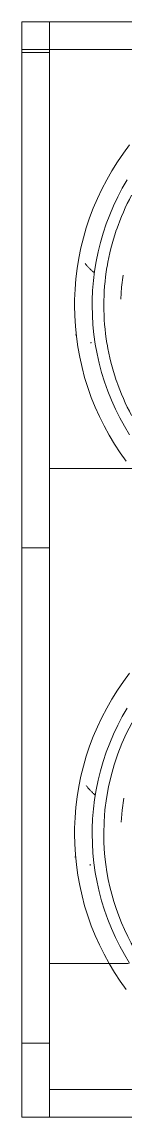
# Model space of a CAD drawing. Header units: millimetres. Extents: x -9358 to 257996, y -67499 to 9117.
# Drawn here: x 32780 to 32967, y -14528 to -12538 of the extents above; entities that cross this region are included whole.
import ezdxf

# ---------------------------------------------------------------- set-up
doc = ezdxf.new("R2010")
doc.units = ezdxf.units.MM
doc.header["$LTSCALE"] = 1000
doc.layers.add('A-WAL-LOW-20', color=8, linetype='Continuous', lineweight=18)
doc.layers.add('A-WAL-PAT-1', color=8, linetype='Continuous', lineweight=9)

# ---------------------------------------------------------------- blocks, each defined once
blk = doc.blocks.new('Walls 195 - Walls 13-1778616-01-Ground Floor Furniture Plan')
at = {"layer": 'A-WAL-PAT-1'}
h = blk.add_hatch(dxfattribs=at)
h.set_pattern_fill('FP_137', color=256, style=0, pattern_type=2)
h.set_pattern_definition([(270, (50550, -32300), (900, 6e-14), [700, -700]), (270, (51000, -31600), (1800, 1e-13), [700, -700]), (180, (51000, -31600), (-9e-14, -700), [])])
h.paths.add_polyline_path([(48380, -30961.8), (48380, -31230), (50270, -31230), (50270, -30230), (48380, -30230), (48380, -30952.3)], flags=0)
h.paths.add_polyline_path([(48400, -30750), (48406.1, -30676.8), (48425.8, -30601.7), (48453.6, -30538.2), (48493.8, -30476.7), (48543.6, -30422.6), (48606.2, -30375), (48666.2, -30342.5), (48740.7, -30317.8), (48809.9, -30306.5), (48881.7, -30306.5), (48954.2, -30318.6), (49023.8, -30342.5), (49088.4, -30377.5), (49146.4, -30422.6), (49196.8, -30477.7), (49236.4, -30538.2), (49265.9, -30605.5), (49284.2, -30680), (49290, -30750), (49283.9, -30823.2), (49264.2, -30898.3), (49233.9, -30965.6), (49196.2, -31023.3), (49145.1, -31078.4), (49086, -31123.8), (49023.8, -31157.5), (48949.3, -31182.2), (48880.1, -31193.5), (48808.3, -31193.5), (48735.8, -31181.4), (48666.2, -31157.5), (48601.6, -31122.5), (48543.6, -31077.4), (48493.8, -31023.3), (48451.8, -30957.7), (48424.1, -30894.5), (48405.8, -30820), (48400.5, -30756.1)], flags=0)
h.paths.add_polyline_path([(49360, -30750), (49366.1, -30676.8), (49385.8, -30601.7), (49415.9, -30534.7), (49453.8, -30476.7), (49503.6, -30422.6), (49561.6, -30377.5), (49626.2, -30342.5), (49700.7, -30317.8), (49769.9, -30306.5), (49841.7, -30306.5), (49914.2, -30318.6), (49983.8, -30342.5), (50052.5, -30380.7), (50106.4, -30422.6), (50157.4, -30478.5), (50196.4, -30538.2), (50225.9, -30605.5), (50244.2, -30680), (50250, -30750), (50243.9, -30823.2), (50224.2, -30898.3), (50193.9, -30965.6), (50156.2, -31023.3), (50106.4, -31077.4), (50048.4, -31122.5), (49983.8, -31157.5), (49909.3, -31182.2), (49840.1, -31193.5), (49768.3, -31193.5), (49695.8, -31181.4), (49626.2, -31157.5), (49561.6, -31122.5), (49503.6, -31077.4), (49452.6, -31021.5), (49413.6, -30961.8), (49383.1, -30890.5), (49365.8, -30820), (49362, -30774)], flags=0)
at = {"layer": 'A-WAL-LOW-20'}
for p, q in [((50270, -30230), (48380, -30230)), ((48380, -30230), (48380, -31230)), ((50270, -31230), (50270, -30230))]:
    blk.add_line(p, q, dxfattribs=at)
blk = doc.blocks.new('Walls 197 - Walls 6-1778639-01-Ground Floor Furniture Plan')
at = {"layer": 'A-WAL-PAT-1'}
h = blk.add_hatch(dxfattribs=at)
h.set_pattern_fill('FP_138', color=256, style=0, pattern_type=2)
h.set_pattern_definition([(270, (49820, -31160.4), (900, 6e-14), [700, -700]), (270, (50270, -30460.4), (1800, 1e-13), [700, -700]), (180, (50270, -30460.4), (-9e-14, -700), [])])
h.paths.add_polyline_path([(50270, -31230), (50320, -31230), (50320, -30180), (50270, -30180), (50270, -30965.6)], flags=0)
at = {"layer": 'A-WAL-LOW-20'}
for p, q in [((50270, -31230), (50270, -30180)), ((50270, -30180), (50320, -30180)), ((50320, -30180), (50320, -31230))]:
    blk.add_line(p, q, dxfattribs=at)
blk = doc.blocks.new('Walls 199 - Walls 6-1778673-01-Ground Floor Furniture Plan')
at = {"layer": 'A-WAL-PAT-1'}
h = blk.add_hatch(dxfattribs=at)
h.set_pattern_fill('FP_140', color=256, style=0, pattern_type=2)
h.set_pattern_definition([(270, (47930, -31160.4), (900, 6e-14), [700, -700]), (270, (48380, -30460.4), (1800, 1e-13), [700, -700]), (180, (48380, -30460.4), (-9e-14, -700), [])])
h.paths.add_polyline_path([(48330, -30230), (48330, -31230), (48380, -31230), (48380, -30230)], flags=0)
at = {"layer": 'A-WAL-LOW-20'}
for p, q in [((48330, -31230), (48330, -30230)), ((48330, -30230), (48380, -30230)), ((48380, -30230), (48380, -31230))]:
    blk.add_line(p, q, dxfattribs=at)
blk = doc.blocks.new('Walls 198 - Walls 6-2351735-01-Ground Floor Furniture Plan')
at = {"layer": 'A-WAL-PAT-1'}
h = blk.add_hatch(dxfattribs=at)
h.set_pattern_fill('FP_109', color=256, style=0, pattern_type=2)
h.set_pattern_definition([(270, (48605.4, -30930), (900, 6e-14), [700, -700]), (270, (49055.4, -30230), (1800, 1e-13), [700, -700]), (180, (49055.4, -30230), (-9e-14, -700), [])])
h.paths.add_polyline_path([(48330, -30180), (48330, -30230), (50320, -30230), (50320, -30180), (48623.9, -30180)], flags=0)
at = {"layer": 'A-WAL-LOW-20'}
for p, q in [((48330, -30180), (50320, -30180)), ((48330, -30230), (48330, -30180)), ((50320, -30180), (50320, -30230)), ((50320, -30230), (48330, -30230))]:
    blk.add_line(p, q, dxfattribs=at)
blk = doc.blocks.new('FP_270-01-Ground Floor Furniture Plan')
at = {"layer": 'A-WAL-PAT-1'}
for p, q in [((49907.4, 687.1), (49885.7, 690.1)), ((49929.2, 685.3), (49907.4, 687.1))]:
    blk.add_line(p, q, dxfattribs=at)
blk = doc.blocks.new('FP_271-01-Ground Floor Furniture Plan')
at = {"layer": 'A-WAL-LOW-20', "flags": 128}
blk.add_lwpolyline([(49950, 600.5), (49969, 600.8), (49987.9, 602), (50006.8, 603.9), (50025.6, 606.5), (50044.3, 609.9), (50062.8, 614.1), (50081.1, 618.9), (50099.3, 624.5), (50117.2, 630.9), (50134.8, 637.9), (50152.1, 645.7), (50169.1, 654.1), (50185.8, 663.2), (50202.1, 672.9), (50217.9, 683.3), (50233.4, 694.4)], dxfattribs=at)
at = {"layer": 'A-WAL-PAT-1'}
blk.add_line((49991.9, 601.2), (49992.7, 601.2), dxfattribs=at)
blk = doc.blocks.new('FP_272-01-Ground Floor Furniture Plan')
at = {"layer": 'A-WAL-LOW-20', "flags": 128}
blk.add_lwpolyline([(49658.4, 700.6), (49673.7, 689.2), (49689.3, 678.5), (49705.4, 668.4), (49721.8, 658.9), (49738.6, 650.1), (49755.8, 642), (49773.3, 634.6), (49791, 627.9), (49809, 621.9), (49827.3, 616.6), (49845.7, 612.1), (49864.3, 608.3), (49883, 605.2), (49901.9, 602.9), (49920.8, 601.4), (49939.8, 600.6), (49950, 600.5)], dxfattribs=at)
at = {"layer": 'A-WAL-PAT-1'}
for p, q in [((49878, 635.9), (49879, 637)), ((49879, 637), (49880, 638.1)), ((49862.6, 621.7), (49863.6, 622.4)), ((49863.6, 622.4), (49864.5, 623.2)), ((49864.5, 623.2), (49865.5, 623.9)), ((49865.5, 623.9), (49866.4, 624.7)), ((49866.4, 624.7), (49867.4, 625.5)), ((49867.4, 625.5), (49868.4, 626.4)), ((49868.4, 626.4), (49869.3, 627.2)), ((49869.3, 627.2), (49870.3, 628.1)), ((49870.3, 628.1), (49871.3, 629)), ((49871.3, 629), (49872.2, 630)), ((49872.2, 630), (49873.2, 630.9)), ((49873.2, 630.9), (49874.2, 631.9)), ((49874.2, 631.9), (49875.1, 632.9)), ((49875.1, 632.9), (49876.1, 633.9)), ((49876.1, 633.9), (49877.1, 634.9)), ((49877.1, 634.9), (49878, 635.9))]:
    blk.add_line(p, q, dxfattribs=at)
blk = doc.blocks.new('FP_274-01-Ground Floor Furniture Plan')
at = {"layer": 'A-WAL-LOW-20', "flags": 128}
blk.add_lwpolyline([(49950, 632.6), (49967.7, 633), (49985.4, 634), (50003, 635.8), (50020.5, 638.3), (50037.9, 641.4), (50055.2, 645.3), (50072.3, 649.8), (50089.2, 655.1), (50105.8, 661), (50122.3, 667.5), (50138.4, 674.7), (50154.3, 682.6), (50169.8, 691.1), (50185, 700.2)], dxfattribs=at)
at = {"layer": 'A-WAL-PAT-1'}
for p, q in [((50005.6, 629.1), (50005.9, 629)), ((50005.9, 629), (50006.1, 629)), ((50006.1, 629), (50006.3, 628.9)), ((50006.3, 628.9), (50006.5, 628.9)), ((50006.5, 628.9), (50006.7, 628.9)), ((50006.7, 628.9), (50006.9, 628.8)), ((50006.9, 628.8), (50007.1, 628.8)), ((50007.1, 628.8), (50007.3, 628.8)), ((50007.3, 628.8), (50007.5, 628.8)), ((50007.5, 628.8), (50007.7, 628.8)), ((50007.7, 628.8), (50007.9, 628.8))]:
    blk.add_line(p, q, dxfattribs=at)
blk = doc.blocks.new('FP_275-01-Ground Floor Furniture Plan')
at = {"layer": 'A-WAL-LOW-20', "flags": 128}
blk.add_lwpolyline([(49721.9, 695.9), (49737.3, 687.1), (49753, 678.9), (49769, 671.3), (49785.3, 664.4), (49801.8, 658.2), (49818.6, 652.6), (49835.6, 647.7), (49852.8, 643.4), (49870.1, 639.9), (49887.6, 637), (49905.1, 634.9), (49922.8, 633.4), (49940.4, 632.7), (49950, 632.6)], dxfattribs=at)
blk = doc.blocks.new('Walls 288 - Walls 78-2881763-01-Ground Floor Furniture Plan')
at = {"layer": 'A-WAL-LOW-20'}
for start, end in [(90, 270), (270, 90)]:
    blk.add_arc((49950, 1075), 421.5, start, end, dxfattribs=at)
for name in ['FP_272-01-Ground Floor Furniture Plan', 'FP_271-01-Ground Floor Furniture Plan', 'FP_275-01-Ground Floor Furniture Plan', 'FP_274-01-Ground Floor Furniture Plan', 'FP_270-01-Ground Floor Furniture Plan']:
    blk.add_blockref(name, (0, 0), dxfattribs=at)
blk = doc.blocks.new('FP_277-01-Ground Floor Furniture Plan')
at = {"layer": 'A-WAL-LOW-20', "flags": 128}
blk.add_lwpolyline([(48558.4, 700.6), (48573.7, 689.2), (48589.3, 678.5), (48605.4, 668.4), (48621.8, 658.9), (48638.6, 650.1), (48655.8, 642), (48673.3, 634.6), (48691, 627.9), (48709, 621.9), (48727.3, 616.6), (48745.7, 612.1), (48764.3, 608.3), (48783, 605.2), (48801.9, 602.9), (48820.8, 601.4), (48839.8, 600.6), (48850, 600.5)], dxfattribs=at)
at = {"layer": 'A-WAL-PAT-1'}
for p, q in [((48773.9, 619.7), (48774.8, 620.4)), ((48774.8, 620.4), (48775.7, 621.2)), ((48775.7, 621.2), (48776.7, 622)), ((48776.7, 622), (48777.6, 622.8)), ((48777.6, 622.8), (48778.6, 623.6)), ((48778.6, 623.6), (48779.5, 624.5)), ((48779.5, 624.5), (48780.5, 625.4)), ((48780.5, 625.4), (48781.4, 626.3)), ((48781.4, 626.3), (48782.3, 627.2)), ((48782.3, 627.2), (48783.3, 628.2)), ((48783.3, 628.2), (48784.2, 629.1)), ((48784.2, 629.1), (48785.2, 630.1)), ((48785.2, 630.1), (48786.1, 631.1)), ((48786.1, 631.1), (48787, 632.2)), ((48787, 632.2), (48788, 633.2)), ((48788, 633.2), (48788.9, 634.3)), ((48788.9, 634.3), (48789.9, 635.4)), ((48789.9, 635.4), (48790.8, 636.5))]:
    blk.add_line(p, q, dxfattribs=at)
blk = doc.blocks.new('FP_278-01-Ground Floor Furniture Plan')
at = {"layer": 'A-WAL-LOW-20', "flags": 128}
blk.add_lwpolyline([(48850, 600.5), (48869, 600.8), (48887.9, 602), (48906.8, 603.9), (48925.6, 606.5), (48944.3, 609.9), (48962.8, 614.1), (48981.1, 618.9), (48999.3, 624.5), (49017.2, 630.9), (49034.8, 637.9), (49052.1, 645.7), (49069.1, 654.1), (49085.8, 663.2), (49102.1, 672.9), (49117.9, 683.3), (49133.4, 694.4)], dxfattribs=at)
at = {"layer": 'A-WAL-PAT-1'}
blk.add_line((48903.6, 602.3), (48904.4, 602.4), dxfattribs=at)
blk = doc.blocks.new('FP_279-01-Ground Floor Furniture Plan')
at = {"layer": 'A-WAL-PAT-1'}
for p, q in [((48817, 686.1), (48795.3, 688.6)), ((48838.9, 684.9), (48817, 686.1))]:
    blk.add_line(p, q, dxfattribs=at)
blk = doc.blocks.new('FP_280-01-Ground Floor Furniture Plan')
at = {"layer": 'A-WAL-LOW-20', "flags": 128}
blk.add_lwpolyline([(48621.9, 695.9), (48637.3, 687.1), (48653, 678.9), (48669, 671.3), (48685.3, 664.4), (48701.8, 658.2), (48718.6, 652.6), (48735.6, 647.7), (48752.8, 643.4), (48770.1, 639.9), (48787.6, 637), (48805.1, 634.9), (48822.8, 633.4), (48840.4, 632.7), (48850, 632.6)], dxfattribs=at)
blk = doc.blocks.new('FP_281-01-Ground Floor Furniture Plan')
at = {"layer": 'A-WAL-LOW-20', "flags": 128}
blk.add_lwpolyline([(48850, 632.6), (48867.7, 633), (48885.4, 634), (48903, 635.8), (48920.5, 638.3), (48937.9, 641.4), (48955.2, 645.3), (48972.3, 649.8), (48989.2, 655.1), (49005.8, 661), (49022.3, 667.5), (49038.4, 674.7), (49054.3, 682.6), (49069.8, 691.1), (49085, 700.2)], dxfattribs=at)
at = {"layer": 'A-WAL-PAT-1'}
for p, q in [((48916.7, 630.6), (48916.9, 630.6)), ((48916.9, 630.6), (48917.1, 630.5)), ((48917.1, 630.5), (48917.3, 630.5)), ((48917.3, 630.5), (48917.5, 630.4)), ((48917.5, 630.4), (48917.7, 630.4)), ((48917.7, 630.4), (48917.9, 630.4)), ((48917.9, 630.4), (48918.1, 630.4)), ((48918.1, 630.4), (48918.3, 630.4)), ((48918.3, 630.4), (48918.5, 630.4)), ((48918.5, 630.4), (48918.7, 630.4)), ((48918.7, 630.4), (48918.9, 630.4))]:
    blk.add_line(p, q, dxfattribs=at)
blk = doc.blocks.new('Walls 325 - Walls 78-2881773-01-Ground Floor Furniture Plan')
at = {"layer": 'A-WAL-LOW-20'}
for start, end in [(241.6472, 250.9843), (289.0157, 298.3528), (251.1031, 260.4463), (260.5493, 270), (270, 279.4507), (279.5537, 288.8969)]:
    blk.add_arc((48850, 1075), 421.3, start, end, dxfattribs=at)
for name in ['FP_277-01-Ground Floor Furniture Plan', 'FP_278-01-Ground Floor Furniture Plan', 'FP_280-01-Ground Floor Furniture Plan', 'FP_281-01-Ground Floor Furniture Plan', 'FP_279-01-Ground Floor Furniture Plan']:
    blk.add_blockref(name, (0, 0), dxfattribs=at)
blk = doc.blocks.new('G')
at = {"layer": 'A-WAL-LOW-20'}
for name, p, rotation in [('Walls 197 - Walls 6-1778639-01-Ground Floor Furniture Plan', (2600, -62710), 89.99999999999991), ('Walls 198 - Walls 6-2351735-01-Ground Floor Furniture Plan', (2600, -62710), 89.99999999999991), ('Walls 325 - Walls 78-2881773-01-Ground Floor Furniture Plan', (32275, 35945), 270.0000000000002), ('Walls 195 - Walls 13-1778616-01-Ground Floor Furniture Plan', (2600, -62710), 89.99999999999991), ('Walls 288 - Walls 78-2881763-01-Ground Floor Furniture Plan', (32275, 36085), 270.0000000000002), ('Walls 199 - Walls 6-1778673-01-Ground Floor Furniture Plan', (2600, -62710), 89.99999999999991)]:
    blk.add_blockref(name, p, dxfattribs=dict(at, rotation=rotation))

msp = doc.modelspace()

# ---------------------------------------------------------------- block references
msp.add_blockref('G', (0, -148.1))

doc.saveas('drawing.dxf')
